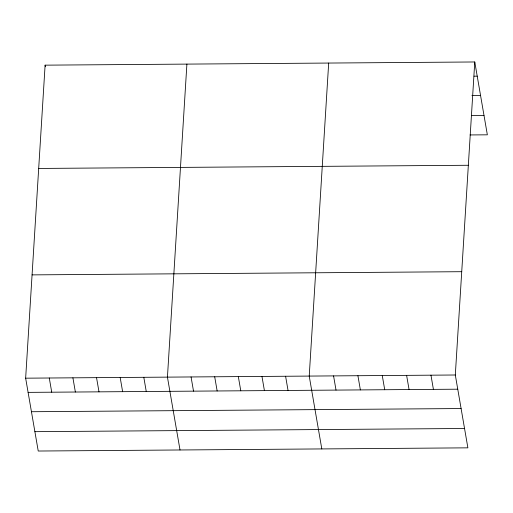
<?xml version="1.0" encoding="UTF-8"?>
<svg xmlns="http://www.w3.org/2000/svg" width="513" height="513" viewBox="0 0 513 513"><rect width="100%" height="100%" fill="white"/><g stroke="black" fill="none" stroke-linecap="round" stroke-linejoin="round"><path stroke-width="0.77" d="M474.769 61.97L455.307 374.997L467.888 447.843L38.231 451.03L25.65 378.177L45.112 65.157L474.769 61.97L487.35 134.823L470.068 134.945M186.899 64.106L167.437 377.132L180.018 449.978M328.686 63.054L309.224 376.08L321.805 448.926M474.076 76.187L477.218 76.168M471.922 95.585L480.559 95.521M471.441 115.56L484.009 115.463M38.687 168.45L468.343 165.269M32.069 274.885L461.726 271.698M25.65 378.177L455.307 374.997M28.1 392.374L457.756 389.194M31.447 411.727L461.104 408.547M34.89 431.67L464.547 428.49M430.958 375.176L433.408 389.373M406.61 375.362L409.066 389.553M382.262 375.542L384.718 389.733M357.92 375.721L360.37 389.912M333.572 375.901L336.021 390.092M285.594 376.253L288.043 390.451M261.963 376.433L264.413 390.624M238.327 376.606L240.783 390.797M214.697 376.779L217.153 390.977M191.067 376.952L193.516 391.15M143.807 377.305L146.256 391.496M120.177 377.478L122.626 391.675M45.112 65.157L45.381 66.728M96.54 377.658L98.996 391.849M72.91 377.831L75.366 392.022M49.28 378.004L51.73 392.201"/></g></svg>
